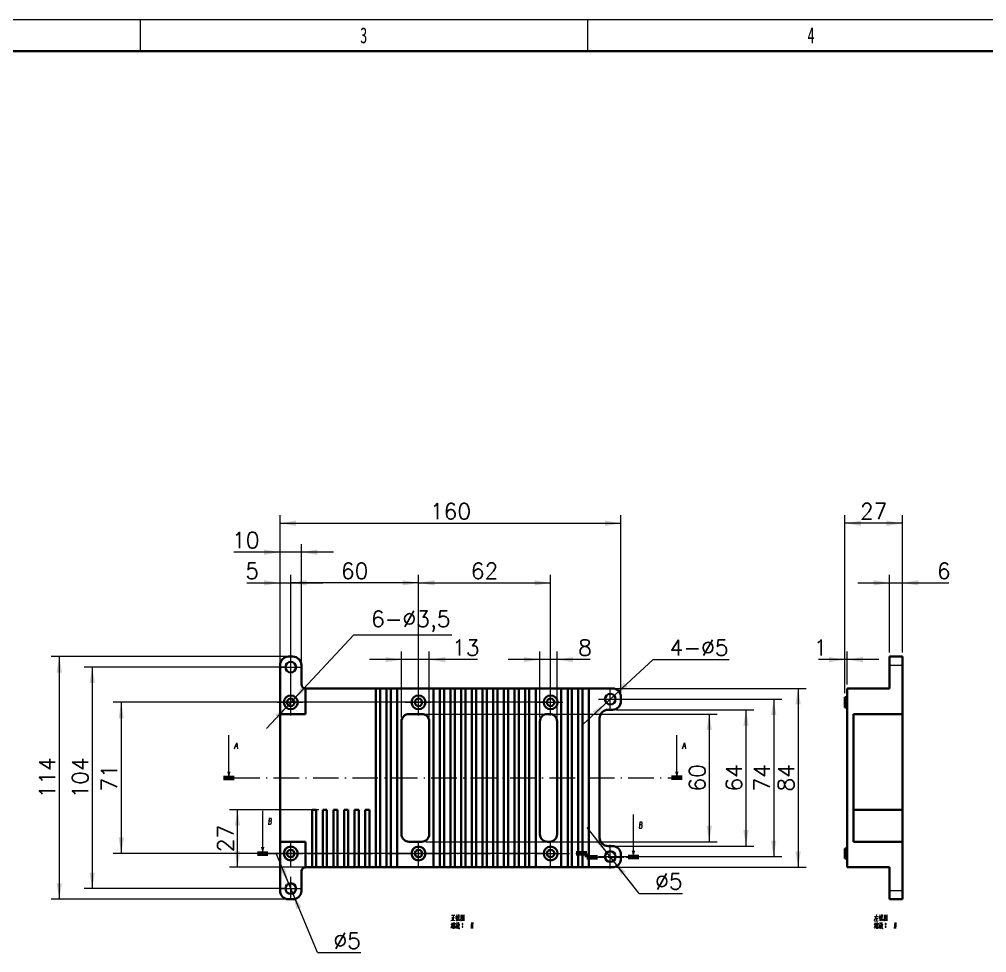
# Model space of a CAD drawing. Header units: millimetres. Extents: x -631 to 3210, y -446 to 2288.
# Drawn here: x -266.7 to 187.4, y 1849.1 to 2287.5 of the extents above; entities that cross this region are included whole.
import ezdxf
from ezdxf.enums import TextEntityAlignment as Align

# ---------------------------------------------------------------- set-up
doc = ezdxf.new("R2010")
doc.units = ezdxf.units.MM
doc.linetypes.add('DASHDOT', pattern=[18.5, 12, -3, 0.5, -3])
doc.linetypes.add('点画线', pattern=[18, 12, -2, 2, -2])
doc.layers.get('0').update_dxf_attribs({"lineweight": 18})
for name, color, linetype, lineweight in [('中心线层', 1, '点画线', 18), ('尺寸线层', 3, 'Continuous', 18), ('粗实线层', 7, 'Continuous', 35), ('细实线层', 7, 'Continuous', 18)]:
    doc.layers.add(name, color=color, linetype=linetype, lineweight=lineweight)
doc.styles.get("Standard").update_dxf_attribs({"font": 'txt.shx', "bigfont": 'gbcbig.shx'})
doc.styles.add('标准', font='', dxfattribs={"width": 0.667})
doc.styles.get('标准').set_extended_font_data('宋体')
doc.dimstyles.get("Standard").update_dxf_attribs({"dimscale": 3, "dimtxt": 0.18, "dimasz": 0.18, "dimexe": 0.18, "dimexo": 0.0625, "dimgap": 0.09, "dimtad": 0, "dimtih": 1, "dimtoh": 1, "dimdec": 4, "dimzin": 0, "dimdsep": 46, "dimtxsty": 'Standard', "dimcen": 0.09, "dimdle": 0.36, "dimadec": 0, "dimazin": 0, "dimtfac": 1, "dimtdec": 4, "dimtofl": 0, "dimtmove": 0, "dimatfit": 3, "dimfxl": 0, "dimtolj": 1, "dimtzin": 0, "dimarcsym": 0})

# ---------------------------------------------------------------- blocks, each defined once
blk = doc.blocks.new('*X2')
at = {"layer": '粗实线层'}
blk.add_line((-185, 143.5), (205, 143.5), dxfattribs=at)
at = {"layer": '细实线层'}
for p, q in [((-210, 148.5), (210, 148.5)), ((-70, 148.5), (-70, 143.5)), ((0, 148.5), (0, 143.5))]:
    blk.add_line(p, q, dxfattribs=at)
at = {"layer": '尺寸线层', "style": '标准'}
for tag, height, width, p in [('T1', 2.5, 0.667, (-175, 146)), ('T2', 2.5, 0.667, (-105, 146)), ('T3', 2.5, 0.667, (-35, 146)), ('T4', 2.5, 0.667, (35, 146)), ('T5', 2.5, 0.667, (105, 146)), ('T6', 2.5, 0.667, (175, 146)), ('R1', 2.5, 0.667, (207.5, 111.38)), ('SQE', 3.5, 0.667, (-188.18, 80.99)), ('试制车间', 3.5, 0.28375, (-188.18, 73.99)), ('涂装车间（装配）', 3.5, 0.147264, (-188.18, 66.99)), ('涂装车间（涂装）', 3.5, 0.147264, (-188.18, 59.99)), ('国际内装车间', 3.5, 0.189302, (-188.18, 52.99)), ('地铁复合车间', 3.5, 0.186278, (-188.18, 46.02)), ('屏蔽门车间', 3.5, 0.225254, (-188.18, 39.14)), ('R2', 2.5, 0.667, (207.5, 37.12)), ('电器车间', 3.5, 0.292284, (-188.18, 32.21)), ('玻璃钢车间', 3.5, 0.225603, (-188.18, 25.29)), ('城轨内装车间', 3.5, 0.186278, (-188.18, 18.29)), ('不锈钢箱体车间', 3.5, 0.15932, (-188.18, 11.29)), ('门系统总装车间', 3.5, 0.161527, (-188.18, 4.29)), ('座椅厨房车间', 3.5, 0.186516, (-188.18, -2.71)), ('碳钢车间', 3.5, 0.28375, (-188.18, -9.71)), ('铝不锈钢车间', 3.5, 0.186397, (-188.18, -16.71)), ('风挡车间', 3.5, 0.284026, (-188.18, -23.71)), ('风道车间', 3.5, 0.284026, (-188.18, -30.71)), ('动车内装车间', 3.5, 0.186397, (-188.18, -37.71)), ('R3', 2.5, 0.667, (207.5, -37.12)), ('采购部', 3.5, 0.378308, (-188.18, -44.71)), ('检修服务部', 3.5, 0.223014, (-188.18, -51.71)), ('品管部', 3.5, 0.389426, (-188.18, -58.71)), ('生产保障部', 3.5, 0.223356, (-188.18, -65.71)), ('工业化部', 3.5, 0.281557, (-188.18, -72.71)), ('研发部', 3.5, 0.3788, (-188.18, -79.71)), ('旧底图总号', 3, 0.667, (-197.5, -100.5)), ('R4', 2.5, 0.667, (207.5, -111.38)), ('底图总号', 3, 0.667, (-197.5, -113.5)), ('签字', 3, 0.667, (-197.5, -126.5)), ('日期', 3, 0.667, (-197.5, -139.5)), ('B1', 2.5, 0.667, (-175, -146)), ('B2', 2.5, 0.667, (-105, -146)), ('B3', 2.5, 0.667, (-35, -146)), ('B4', 2.5, 0.667, (35, -146)), ('B5', 2.5, 0.667, (105, -146)), ('B6', 2.5, 0.667, (175, -146))]:
    blk.add_attdef(tag, text='', height=height, dxfattribs=dict(at, width=width)).set_placement(p, align=Align.MIDDLE_CENTER)
at = {"layer": '尺寸线层', "style": '标准', "width": 0.667}
blk.add_attdef('图号', text='', height=5.33, rotation=180, dxfattribs=at).set_placement((-160, 138.5), align=Align.MIDDLE_CENTER)
blk = doc.blocks.new('*X4')
at = {"layer": '尺寸线层', "linetype": 'Continuous'}
for points in [[(-144.26, 2050.77), (-136.76, 2052.02), (-136.76, 2049.52)], [(15.74, 2050.77), (8.24, 2052.02), (8.24, 2049.52)]]:
    blk.add_hatch(color=0, dxfattribs=at).paths.add_polyline_path(points, flags=0)
at = {"layer": '尺寸线层', "color": 0, "linetype": 'Continuous'}
for p, q in [((-144.26, 1963.04), (-144.26, 2054.52)), ((15.74, 1969.04), (15.74, 2054.52)), ((-144.26, 2050.77), (15.74, 2050.77))]:
    blk.add_line(p, q, dxfattribs=at)
at = {"layer": '尺寸线层', "color": 0, "insert": (-64.26, 2056.39), "char_height": 7.5, "width": 36.4286, "attachment_point": 5}
blk.add_mtext('160', dxfattribs=at)
blk = doc.blocks.new('*X5')
at = {"layer": '尺寸线层', "linetype": 'Continuous'}
for points in [[(120.89, 2050.77), (128.39, 2049.52), (128.39, 2052.02)], [(147.89, 2050.77), (140.39, 2049.52), (140.39, 2052.02)]]:
    blk.add_hatch(color=0, dxfattribs=at).paths.add_polyline_path(points, flags=0)
at = {"layer": '尺寸线层', "color": 0, "linetype": 'Continuous'}
for p, q in [((120.89, 1970.94), (120.89, 2054.52)), ((147.89, 1990.04), (147.89, 2054.52)), ((147.89, 2050.77), (120.89, 2050.77))]:
    blk.add_line(p, q, dxfattribs=at)
at = {"layer": '尺寸线层', "color": 0, "insert": (134.39, 2056.39), "char_height": 7.5, "width": 24.2857, "attachment_point": 5}
blk.add_mtext('27', dxfattribs=at)
blk = doc.blocks.new('*X28')
at = {"layer": '尺寸线层', "linetype": 'Continuous'}
for points in [[(9.19, 1896.13), (3.57, 1901.25), (5.53, 1902.79)], [(12.28, 1892.2), (15.94, 1885.53), (17.9, 1887.08)]]:
    blk.add_hatch(color=0, dxfattribs=at).paths.add_polyline_path(points, flags=0)
at = {"layer": '尺寸线层', "color": 0, "linetype": 'Continuous'}
for q in [(-0.09, 1907.91), (44.68, 1876.91)]:
    blk.add_line((24.32, 1876.91), q, dxfattribs=at)
at = {"layer": '尺寸线层', "color": 0, "insert": (38.25, 1882.53), "char_height": 7.5, "width": 25.7143, "attachment_point": 5}
blk.add_mtext('%%C5', dxfattribs=at)
blk = doc.blocks.new('*X29')
at = {"layer": '尺寸线层', "linetype": 'Continuous'}
for points in [[(-140.23, 1881.47), (-144.26, 1887.91), (-141.96, 1888.87)], [(-138.3, 1876.85), (-136.57, 1869.45), (-134.26, 1870.41)]]:
    blk.add_hatch(color=0, dxfattribs=at).paths.add_polyline_path(points, flags=0)
at = {"layer": '尺寸线层', "color": 0, "linetype": 'Continuous'}
for q in [(-145.99, 1895.32), (-106.37, 1849.06)]:
    blk.add_line((-126.72, 1849.06), q, dxfattribs=at)
at = {"layer": '尺寸线层', "color": 0, "insert": (-112.79, 1854.68), "char_height": 7.5, "width": 25.7143, "attachment_point": 5}
blk.add_mtext('%%C5', dxfattribs=at)
blk = doc.blocks.new('*X30')
at = {"layer": '尺寸线层', "linetype": 'Continuous'}
for points in [[(-138.07, 1967.94), (-132.04, 1972.57), (-133.87, 1974.28)], [(-140.46, 1965.38), (-144.66, 1959.05), (-146.49, 1960.75)]]:
    blk.add_hatch(color=0, dxfattribs=at).paths.add_polyline_path(points, flags=0)
at = {"layer": '尺寸线层', "color": 0, "linetype": 'Continuous'}
for q in [(-150.69, 1954.42), (-63.63, 1998.35)]:
    blk.add_line((-109.7, 1998.35), q, dxfattribs=at)
at = {"layer": '尺寸线层', "color": 0, "insert": (-82.92, 2004.69), "char_height": 7.5, "width": 77.1429, "attachment_point": 5}
blk.add_mtext('6-%%C3,5', dxfattribs=at)
blk = doc.blocks.new('*X79')
at = {"layer": '尺寸线层', "linetype": 'Continuous'}
for points in [[(120.89, 1986.71), (113.39, 1985.46), (113.39, 1987.96)], [(121.89, 1986.71), (129.39, 1985.46), (129.39, 1987.96)]]:
    blk.add_hatch(color=0, dxfattribs=at).paths.add_polyline_path(points, flags=0)
at = {"layer": '尺寸线层', "color": 0, "linetype": 'Continuous'}
for p, q in [((120.89, 1970.94), (120.89, 1990.46)), ((121.89, 1975.04), (121.89, 1990.46)), ((136.89, 1986.71), (108.5, 1986.71))]:
    blk.add_line(p, q, dxfattribs=at)
at = {"layer": '尺寸线层', "color": 0, "insert": (109.39, 1992.34), "char_height": 7.5, "width": 15, "attachment_point": 5}
blk.add_mtext('1', dxfattribs=at)
blk = doc.blocks.new('*X81')
at = {"layer": '尺寸线层', "linetype": 'Continuous'}
for points in [[(87.45, 1968.16), (88.7, 1960.66), (86.2, 1960.66)], [(87.45, 1894.16), (88.7, 1901.66), (86.2, 1901.66)]]:
    blk.add_hatch(color=0, dxfattribs=at).paths.add_polyline_path(points, flags=0)
at = {"layer": '尺寸线层', "color": 0, "linetype": 'Continuous'}
for p, q in [((12.61, 1968.16), (91.2, 1968.16)), ((87.45, 1968.16), (87.45, 1894.16)), ((12.61, 1894.16), (91.2, 1894.16))]:
    blk.add_line(p, q, dxfattribs=at)
at = {"layer": '尺寸线层', "color": 0, "insert": (81.82, 1931.16), "char_height": 7.5, "width": 25, "attachment_point": 5, "rotation": 90}
blk.add_mtext('74', dxfattribs=at)
blk = doc.blocks.new('*X82')
at = {"layer": '尺寸线层', "linetype": 'Continuous'}
for points in [[(74.45, 1963.16), (75.7, 1955.66), (73.2, 1955.66)], [(74.45, 1899.16), (75.7, 1906.66), (73.2, 1906.66)]]:
    blk.add_hatch(color=0, dxfattribs=at).paths.add_polyline_path(points, flags=0)
at = {"layer": '尺寸线层', "color": 0, "linetype": 'Continuous'}
for p, q in [((13.61, 1963.16), (78.2, 1963.16)), ((74.45, 1963.16), (74.45, 1899.16)), ((13.61, 1899.16), (78.2, 1899.16))]:
    blk.add_line(p, q, dxfattribs=at)
at = {"layer": '尺寸线层', "color": 0, "insert": (68.82, 1931.16), "char_height": 7.5, "width": 24.2857, "attachment_point": 5, "rotation": 90}
blk.add_mtext('64', dxfattribs=at)
blk = doc.blocks.new('*X83')
at = {"layer": '尺寸线层', "linetype": 'Continuous'}
for points in [[(12.57, 1969.86), (18.93, 1974.03), (17.24, 1975.86)], [(8.9, 1966.47), (4.24, 1960.46), (2.54, 1962.3)]]:
    blk.add_hatch(color=0, dxfattribs=at).paths.add_polyline_path(points, flags=0)
at = {"layer": '尺寸线层', "color": 0, "linetype": 'Continuous'}
for q in [(-2.12, 1956.29), (66.54, 1986.71)]:
    blk.add_line((30.83, 1986.71), q, dxfattribs=at)
at = {"layer": '尺寸线层', "color": 0, "insert": (52.43, 1992.34), "char_height": 7.5, "width": 56.4286, "attachment_point": 5}
blk.add_mtext('4-%%C5', dxfattribs=at)
blk = doc.blocks.new('*X84')
at = {"layer": '尺寸线层', "linetype": 'Continuous'}
for points in [[(-232.45, 1983.16), (-231.2, 1975.66), (-233.7, 1975.66)], [(-232.45, 1879.16), (-231.2, 1886.66), (-233.7, 1886.66)]]:
    blk.add_hatch(color=0, dxfattribs=at).paths.add_polyline_path(points, flags=0)
at = {"layer": '尺寸线层', "color": 0, "linetype": 'Continuous'}
for p, q in [((-141.14, 1983.16), (-236.2, 1983.16)), ((-232.45, 1983.16), (-232.45, 1879.16)), ((-141.14, 1879.16), (-236.2, 1879.16))]:
    blk.add_line(p, q, dxfattribs=at)
at = {"layer": '尺寸线层', "color": 0, "insert": (-238.07, 1931.16), "char_height": 7.5, "width": 37.1429, "attachment_point": 5, "rotation": 90}
blk.add_mtext('104', dxfattribs=at)
blk = doc.blocks.new('*X85')
at = {"layer": '尺寸线层', "linetype": 'Continuous'}
for points in [[(-247.94, 1988.16), (-246.69, 1980.66), (-249.19, 1980.66)], [(-247.94, 1874.16), (-246.69, 1881.66), (-249.19, 1881.66)]]:
    blk.add_hatch(color=0, dxfattribs=at).paths.add_polyline_path(points, flags=0)
at = {"layer": '尺寸线层', "color": 0, "linetype": 'Continuous'}
for p, q in [((-140.14, 1988.16), (-251.69, 1988.16)), ((-247.94, 1988.16), (-247.94, 1874.16)), ((-142.14, 1874.16), (-251.69, 1874.16))]:
    blk.add_line(p, q, dxfattribs=at)
at = {"layer": '尺寸线层', "color": 0, "insert": (-253.57, 1931.16), "char_height": 7.5, "width": 37.1429, "attachment_point": 5, "rotation": 90}
blk.add_mtext('114', dxfattribs=at)
blk = doc.blocks.new('*X86')
at = {"layer": '尺寸线层', "linetype": 'Continuous'}
for points in [[(-144.26, 2037.18), (-151.76, 2035.93), (-151.76, 2038.43)], [(-134.26, 2037.18), (-126.76, 2035.93), (-126.76, 2038.43)]]:
    blk.add_hatch(color=0, dxfattribs=at).paths.add_polyline_path(points, flags=0)
at = {"layer": '尺寸线层', "color": 0, "linetype": 'Continuous'}
for p, q in [((-144.26, 1986.04), (-144.26, 2040.93)), ((-134.26, 1986.04), (-134.26, 2040.93)), ((-119.26, 2037.18), (-165.94, 2037.18))]:
    blk.add_line(p, q, dxfattribs=at)
at = {"layer": '尺寸线层', "color": 0, "insert": (-160.4, 2042.81), "char_height": 7.5, "width": 22.1429, "attachment_point": 5}
blk.add_mtext('10', dxfattribs=at)
blk = doc.blocks.new('*X87')
at = {"layer": '尺寸线层', "linetype": 'Continuous'}
for points in [[(-144.26, 2022.77), (-151.76, 2024.02), (-151.76, 2021.52)], [(-139.26, 2022.77), (-131.76, 2024.02), (-131.76, 2021.52)]]:
    blk.add_hatch(color=0, dxfattribs=at).paths.add_polyline_path(points, flags=0)
at = {"layer": '尺寸线层', "color": 0, "linetype": 'Continuous'}
for p, q in [((-144.26, 1964.91), (-144.26, 2026.52)), ((-139.26, 1968.54), (-139.26, 2026.52)), ((-159.86, 2022.77), (-124.26, 2022.77))]:
    blk.add_line(p, q, dxfattribs=at)
at = {"layer": '尺寸线层', "color": 0, "insert": (-157.36, 2028.4), "char_height": 7.5, "width": 15, "attachment_point": 5}
blk.add_mtext('5', dxfattribs=at)
blk = doc.blocks.new('*X88')
at = {"layer": '尺寸线层', "linetype": 'Continuous'}
for points in [[(-139.26, 2022.77), (-131.76, 2021.52), (-131.76, 2024.02)], [(-79.26, 2022.77), (-86.76, 2021.52), (-86.76, 2024.02)]]:
    blk.add_hatch(color=0, dxfattribs=at).paths.add_polyline_path(points, flags=0)
at = {"layer": '尺寸线层', "color": 0, "linetype": 'Continuous'}
for p, q in [((-139.26, 1968.54), (-139.26, 2026.52)), ((-79.26, 1968.54), (-79.26, 2026.52)), ((-79.26, 2022.77), (-139.26, 2022.77))]:
    blk.add_line(p, q, dxfattribs=at)
at = {"layer": '尺寸线层', "color": 0, "insert": (-109.26, 2028.4), "char_height": 7.5, "width": 23.5714, "attachment_point": 5}
blk.add_mtext('60', dxfattribs=at)
blk = doc.blocks.new('*X89')
at = {"layer": '尺寸线层', "linetype": 'Continuous'}
for points in [[(-79.26, 2022.77), (-71.76, 2024.02), (-71.76, 2021.52)], [(-17.26, 2022.77), (-24.76, 2024.02), (-24.76, 2021.52)]]:
    blk.add_hatch(color=0, dxfattribs=at).paths.add_polyline_path(points, flags=0)
at = {"layer": '尺寸线层', "color": 0, "linetype": 'Continuous'}
for p, q in [((-79.26, 1968.54), (-79.26, 2026.52)), ((-17.26, 1968.54), (-17.26, 2026.52)), ((-79.26, 2022.77), (-17.26, 2022.77))]:
    blk.add_line(p, q, dxfattribs=at)
at = {"layer": '尺寸线层', "color": 0, "insert": (-48.26, 2028.4), "char_height": 7.5, "width": 23.5714, "attachment_point": 5}
blk.add_mtext('62', dxfattribs=at)
blk = doc.blocks.new('*X90')
at = {"layer": '尺寸线层', "linetype": 'Continuous'}
for points in [[(-218.84, 1966.66), (-217.59, 1959.16), (-220.09, 1959.16)], [(-218.84, 1895.66), (-217.59, 1903.16), (-220.09, 1903.16)]]:
    blk.add_hatch(color=0, dxfattribs=at).paths.add_polyline_path(points, flags=0)
at = {"layer": '尺寸线层', "color": 0, "linetype": 'Continuous'}
for p, q in [((-19.14, 1966.66), (-222.59, 1966.66)), ((-218.84, 1966.66), (-218.84, 1895.66)), ((-19.14, 1895.66), (-222.59, 1895.66))]:
    blk.add_line(p, q, dxfattribs=at)
at = {"layer": '尺寸线层', "color": 0, "insert": (-224.47, 1931.16), "char_height": 7.5, "width": 20, "attachment_point": 5, "rotation": 90}
blk.add_mtext('71', dxfattribs=at)
blk = doc.blocks.new('*X91')
at = {"layer": '尺寸线层', "linetype": 'Continuous'}
for points in [[(98.91, 1973.16), (100.16, 1965.66), (97.66, 1965.66)], [(98.91, 1889.16), (100.16, 1896.66), (97.66, 1896.66)]]:
    blk.add_hatch(color=0, dxfattribs=at).paths.add_polyline_path(points, flags=0)
at = {"layer": '尺寸线层', "color": 0, "linetype": 'Continuous'}
for p, q in [((13.61, 1973.16), (102.66, 1973.16)), ((98.91, 1973.16), (98.91, 1889.16)), ((13.61, 1889.16), (102.66, 1889.16))]:
    blk.add_line(p, q, dxfattribs=at)
at = {"layer": '尺寸线层', "color": 0, "insert": (93.28, 1931.16), "char_height": 7.5, "width": 25, "attachment_point": 5, "rotation": 90}
blk.add_mtext('84', dxfattribs=at)
blk = doc.blocks.new('*X92')
at = {"layer": '尺寸线层', "linetype": 'Continuous'}
for points in [[(141.89, 2022.77), (134.39, 2024.02), (134.39, 2021.52)], [(147.89, 2022.77), (155.39, 2024.02), (155.39, 2021.52)]]:
    blk.add_hatch(color=0, dxfattribs=at).paths.add_polyline_path(points, flags=0)
at = {"layer": '尺寸线层', "color": 0, "linetype": 'Continuous'}
for p, q in [((141.89, 1990.04), (141.89, 2026.52)), ((147.89, 1990.04), (147.89, 2026.52)), ((126.89, 2022.77), (169.64, 2022.77))]:
    blk.add_line(p, q, dxfattribs=at)
at = {"layer": '尺寸线层', "color": 0, "insert": (167.32, 2028.4), "char_height": 7.5, "width": 15, "attachment_point": 5}
blk.add_mtext('6', dxfattribs=at)
blk = doc.blocks.new('*X104')
at = {"layer": '尺寸线层', "linetype": 'Continuous'}
for points in [[(-164.27, 1916.16), (-165.52, 1908.66), (-163.02, 1908.66)], [(-164.27, 1889.16), (-165.52, 1896.66), (-163.02, 1896.66)]]:
    blk.add_hatch(color=0, dxfattribs=at).paths.add_polyline_path(points, flags=0)
at = {"layer": '尺寸线层', "color": 0, "linetype": 'Continuous'}
for p, q in [((-126.14, 1916.16), (-168.02, 1916.16)), ((-164.27, 1889.16), (-164.27, 1916.16)), ((-126.14, 1889.16), (-168.02, 1889.16))]:
    blk.add_line(p, q, dxfattribs=at)
at = {"layer": '尺寸线层', "color": 0, "insert": (-169.89, 1902.66), "char_height": 7.5, "width": 24.2857, "attachment_point": 5, "rotation": 90}
blk.add_mtext('27', dxfattribs=at)
blk = doc.blocks.new('*X106')
at = {"layer": '尺寸线层', "linetype": 'Continuous'}
for points in [[(57.18, 1961.16), (58.43, 1953.66), (55.93, 1953.66)], [(57.18, 1901.16), (58.43, 1908.66), (55.93, 1908.66)]]:
    blk.add_hatch(color=0, dxfattribs=at).paths.add_polyline_path(points, flags=0)
at = {"layer": '尺寸线层', "color": 0, "linetype": 'Continuous'}
for p, q in [((-75.89, 1961.16), (60.93, 1961.16)), ((57.18, 1961.16), (57.18, 1901.16)), ((-75.89, 1901.16), (60.93, 1901.16))]:
    blk.add_line(p, q, dxfattribs=at)
at = {"layer": '尺寸线层', "color": 0, "insert": (51.56, 1931.16), "char_height": 7.5, "width": 23.5714, "attachment_point": 5, "rotation": 90}
blk.add_mtext('60', dxfattribs=at)
blk = doc.blocks.new('*X107')
at = {"layer": '尺寸线层', "linetype": 'Continuous'}
for points in [[(-22.26, 1986.71), (-29.76, 1985.46), (-29.76, 1987.96)], [(-14.26, 1986.71), (-6.76, 1985.46), (-6.76, 1987.96)]]:
    blk.add_hatch(color=0, dxfattribs=at).paths.add_polyline_path(points, flags=0)
at = {"layer": '尺寸线层', "color": 0, "linetype": 'Continuous'}
for p, q in [((-22.26, 1959.54), (-22.26, 1990.46)), ((-14.26, 1959.54), (-14.26, 1990.46)), ((1.34, 1986.71), (-37.26, 1986.71))]:
    blk.add_line(p, q, dxfattribs=at)
at = {"layer": '尺寸线层', "color": 0, "insert": (-1.16, 1992.34), "char_height": 7.5, "width": 15, "attachment_point": 5}
blk.add_mtext('8', dxfattribs=at)
blk = doc.blocks.new('*X108')
at = {"layer": '尺寸线层', "linetype": 'Continuous'}
for points in [[(-87.26, 1986.71), (-94.76, 1985.46), (-94.76, 1987.96)], [(-74.26, 1986.71), (-66.76, 1985.46), (-66.76, 1987.96)]]:
    blk.add_hatch(color=0, dxfattribs=at).paths.add_polyline_path(points, flags=0)
at = {"layer": '尺寸线层', "color": 0, "linetype": 'Continuous'}
for p, q in [((-87.26, 1959.54), (-87.26, 1990.46)), ((-74.26, 1959.54), (-74.26, 1990.46)), ((-51.57, 1986.71), (-102.26, 1986.71))]:
    blk.add_line(p, q, dxfattribs=at)
at = {"layer": '尺寸线层', "color": 0, "insert": (-57.11, 1992.34), "char_height": 7.5, "width": 22.1429, "attachment_point": 5}
blk.add_mtext('13', dxfattribs=at)

msp = doc.modelspace()

# ---------------------------------------------------------------- hatches: boundary and pattern name
at = {"lineweight": 13}
for points in [[(-169.12, 1934.162), (-168.316, 1931.162), (-167.512, 1934.162)], [(41.182, 1934.162), (41.986, 1931.162), (42.79, 1934.162)], [(-153.25, 1898.662), (-152.446, 1895.662), (-151.643, 1898.662)], [(20.805, 1896.931), (21.609, 1893.931), (22.413, 1896.931)]]:
    msp.add_hatch(color=7, dxfattribs=at).paths.add_polyline_path(points, flags=0)

# ---------------------------------------------------------------- linework, layer by layer
at = {"color": 7, "lineweight": 35, "ltscale": 0.05}
for p, q in [((-138.264, 1988.162), (-140.264, 1988.162)), ((-99.264, 1973.162), (-97.264, 1973.162)), ((-94.264, 1973.162), (-92.264, 1973.162)), ((-69.264, 1973.162), (-67.264, 1973.162)), ((-64.264, 1973.162), (-62.264, 1973.162)), ((-59.264, 1973.162), (-57.264, 1973.162)), ((-54.264, 1973.162), (-52.264, 1973.162)), ((-49.264, 1973.162), (-47.264, 1973.162)), ((-44.264, 1973.162), (-42.264, 1973.162)), ((-39.264, 1973.162), (-37.264, 1973.162)), ((-34.264, 1973.162), (-32.264, 1973.162)), ((-29.264, 1973.162), (-27.264, 1973.162)), ((-9.264, 1973.162), (-7.264, 1973.162)), ((-4.264, 1973.162), (-2.264, 1973.162)), ((15.736, 1967.162), (15.736, 1969.162)), ((9.736, 1963.162), (11.736, 1963.162)), ((-127.264, 1916.162), (-129.264, 1916.162)), ((-122.264, 1916.162), (-124.264, 1916.162)), ((-117.264, 1916.162), (-119.264, 1916.162)), ((-112.264, 1916.162), (-114.264, 1916.162)), ((-107.264, 1916.162), (-109.264, 1916.162)), ((-102.264, 1916.162), (-104.264, 1916.162)), ((11.736, 1899.162), (9.736, 1899.162)), ((15.736, 1893.162), (15.736, 1895.162)), ((-127.264, 1889.162), (-129.264, 1889.162)), ((-122.264, 1889.162), (-124.264, 1889.162)), ((-117.264, 1889.162), (-119.264, 1889.162)), ((-112.264, 1889.162), (-114.264, 1889.162)), ((-107.264, 1889.162), (-109.264, 1889.162)), ((-102.264, 1889.162), (-104.264, 1889.162)), ((-97.264, 1889.162), (-99.264, 1889.162)), ((-92.264, 1889.162), (-94.264, 1889.162)), ((-67.264, 1889.162), (-69.264, 1889.162)), ((-62.264, 1889.162), (-64.264, 1889.162)), ((-57.264, 1889.162), (-59.264, 1889.162)), ((-52.264, 1889.162), (-54.264, 1889.162)), ((-47.264, 1889.162), (-49.264, 1889.162)), ((-42.264, 1889.162), (-44.264, 1889.162)), ((-37.264, 1889.162), (-39.264, 1889.162)), ((-32.264, 1889.162), (-34.264, 1889.162)), ((-27.264, 1889.162), (-29.264, 1889.162)), ((-7.264, 1889.162), (-9.264, 1889.162)), ((-2.264, 1889.162), (-4.264, 1889.162)), ((-140.264, 1874.162), (-138.264, 1874.162))]:
    msp.add_line(p, q, dxfattribs=at)
at = {"color": 7, "lineweight": 35, "ltscale": 0.15}
for p, q in [((147.886, 1988.162), (141.886, 1988.162)), ((-83.764, 1961.162), (-77.764, 1961.162)), ((-77.764, 1901.162), (-83.764, 1901.162)), ((141.886, 1874.162), (147.886, 1874.162))]:
    msp.add_line(p, q, dxfattribs=at)
at = {"color": 7, "lineweight": 35, "ltscale": 0.1}
for p, q in [((141.886, 1988.162), (141.886, 1984.162)), ((147.886, 1984.162), (147.886, 1988.162)), ((141.886, 1878.162), (141.886, 1874.162)), ((147.886, 1878.162), (147.886, 1874.162))]:
    msp.add_line(p, q, dxfattribs=at)
at = {"color": 7, "lineweight": 35}
for p, q in [((-144.264, 1984.162), (-144.264, 1961.162)), ((147.886, 1984.162), (147.886, 1961.162)), ((-132.264, 1973.162), (-99.264, 1973.162)), ((-99.264, 1973.162), (-99.264, 1889.162)), ((-97.264, 1889.162), (-97.264, 1973.162)), ((-94.264, 1973.162), (-94.264, 1889.162)), ((-92.264, 1889.162), (-92.264, 1973.162)), ((-89.264, 1973.162), (-89.264, 1889.162)), ((-72.264, 1889.162), (-72.264, 1973.162)), ((-69.264, 1973.162), (-69.264, 1889.162)), ((-67.264, 1889.162), (-67.264, 1973.162)), ((-64.264, 1973.162), (-64.264, 1889.162)), ((-62.264, 1889.162), (-62.264, 1973.162)), ((-59.264, 1973.162), (-59.264, 1889.162)), ((-57.264, 1889.162), (-57.264, 1973.162)), ((-54.264, 1973.162), (-54.264, 1889.162)), ((-52.264, 1889.162), (-52.264, 1973.162)), ((-49.264, 1973.162), (-49.264, 1889.162)), ((-47.264, 1889.162), (-47.264, 1973.162)), ((-44.264, 1973.162), (-44.264, 1889.162)), ((-42.264, 1889.162), (-42.264, 1973.162)), ((-39.264, 1973.162), (-39.264, 1889.162)), ((-37.264, 1889.162), (-37.264, 1973.162)), ((-34.264, 1973.162), (-34.264, 1889.162)), ((-32.264, 1889.162), (-32.264, 1973.162)), ((-29.264, 1973.162), (-29.264, 1889.162)), ((-27.264, 1889.162), (-27.264, 1973.162)), ((-24.264, 1973.162), (-24.264, 1889.162)), ((-12.264, 1889.162), (-12.264, 1973.162)), ((-9.264, 1973.162), (-9.264, 1889.162)), ((-7.264, 1889.162), (-7.264, 1973.162)), ((-4.264, 1973.162), (-4.264, 1889.162)), ((-2.264, 1889.162), (-2.264, 1973.162)), ((0.736, 1973.162), (0.736, 1889.162)), ((121.886, 1973.162), (121.886, 1889.162)), ((121.886, 1973.162), (141.886, 1973.162)), ((-144.264, 1961.162), (-144.264, 1901.162)), ((-87.264, 1904.662), (-87.264, 1957.662)), ((-74.264, 1957.662), (-74.264, 1904.662)), ((-22.264, 1904.662), (-22.264, 1957.662)), ((-14.264, 1957.662), (-14.264, 1904.662)), ((5.736, 1959.162), (5.736, 1903.162)), ((124.886, 1961.162), (124.886, 1901.162)), ((147.886, 1961.162), (124.886, 1961.162)), ((147.886, 1961.162), (147.886, 1916.162)), ((-129.264, 1916.162), (-129.264, 1889.162)), ((-127.264, 1889.162), (-127.264, 1916.162)), ((-124.264, 1916.162), (-124.264, 1889.162)), ((-122.264, 1889.162), (-122.264, 1916.162)), ((-119.264, 1916.162), (-119.264, 1889.162)), ((-117.264, 1889.162), (-117.264, 1916.162)), ((-114.264, 1916.162), (-114.264, 1889.162)), ((-112.264, 1889.162), (-112.264, 1916.162)), ((-109.264, 1916.162), (-109.264, 1889.162)), ((-107.264, 1889.162), (-107.264, 1916.162)), ((-104.264, 1916.162), (-104.264, 1889.162)), ((-102.264, 1889.162), (-102.264, 1916.162)), ((124.886, 1916.162), (147.886, 1916.162)), ((-144.264, 1901.162), (-144.264, 1878.162)), ((124.886, 1901.162), (147.886, 1901.162)), ((147.886, 1901.162), (147.886, 1878.162)), ((141.886, 1889.162), (121.886, 1889.162))]:
    msp.add_line(p, q, dxfattribs=at)
at = {"color": 7, "lineweight": 35, "ltscale": 0.225}
for p, q in [((-134.264, 1975.162), (-134.264, 1984.162)), ((-134.264, 1878.162), (-134.264, 1887.162))]:
    msp.add_line(p, q, dxfattribs=at)
at = {"color": 7, "lineweight": 13, "ltscale": 0.15}
for p, q in [((141.886, 1984.162), (147.886, 1984.162)), ((147.886, 1878.162), (141.886, 1878.162))]:
    msp.add_line(p, q, dxfattribs=at)
at = {"color": 7, "lineweight": 35, "ltscale": 0.275}
for p, q in [((141.886, 1973.162), (141.886, 1984.162)), ((0.736, 1973.162), (11.736, 1973.162)), ((11.736, 1889.162), (0.736, 1889.162)), ((141.886, 1878.162), (141.886, 1889.162))]:
    msp.add_line(p, q, dxfattribs=at)
at = {"color": 7, "lineweight": 35, "ltscale": 0.3}
for p, q in [((-132.264, 1961.162), (-132.264, 1973.162)), ((-24.264, 1973.162), (-12.264, 1973.162)), ((-144.264, 1961.162), (-132.264, 1961.162)), ((-132.264, 1901.162), (-144.264, 1901.162)), ((-132.264, 1889.162), (-132.264, 1901.162)), ((-12.264, 1889.162), (-24.264, 1889.162))]:
    msp.add_line(p, q, dxfattribs=at)
at = {"color": 7, "lineweight": 35, "ltscale": 0.075}
for p, q in [((-97.264, 1973.162), (-94.264, 1973.162)), ((-92.264, 1973.162), (-89.264, 1973.162)), ((-72.264, 1973.162), (-69.264, 1973.162)), ((-67.264, 1973.162), (-64.264, 1973.162)), ((-62.264, 1973.162), (-59.264, 1973.162)), ((-57.264, 1973.162), (-54.264, 1973.162)), ((-52.264, 1973.162), (-49.264, 1973.162)), ((-47.264, 1973.162), (-44.264, 1973.162)), ((-42.264, 1973.162), (-39.264, 1973.162)), ((-37.264, 1973.162), (-34.264, 1973.162)), ((-32.264, 1973.162), (-29.264, 1973.162)), ((-27.264, 1973.162), (-24.264, 1973.162)), ((-12.264, 1973.162), (-9.264, 1973.162)), ((-7.264, 1973.162), (-4.264, 1973.162)), ((-2.264, 1973.162), (0.736, 1973.162)), ((-129.264, 1889.162), (-132.264, 1889.162)), ((-124.264, 1889.162), (-127.264, 1889.162)), ((-119.264, 1889.162), (-122.264, 1889.162)), ((-114.264, 1889.162), (-117.264, 1889.162)), ((-109.264, 1889.162), (-112.264, 1889.162)), ((-104.264, 1889.162), (-107.264, 1889.162)), ((-99.264, 1889.162), (-102.264, 1889.162)), ((-94.264, 1889.162), (-97.264, 1889.162)), ((-89.264, 1889.162), (-92.264, 1889.162)), ((-69.264, 1889.162), (-72.264, 1889.162)), ((-64.264, 1889.162), (-67.264, 1889.162)), ((-59.264, 1889.162), (-62.264, 1889.162)), ((-54.264, 1889.162), (-57.264, 1889.162)), ((-49.264, 1889.162), (-52.264, 1889.162)), ((-44.264, 1889.162), (-47.264, 1889.162)), ((-39.264, 1889.162), (-42.264, 1889.162)), ((-34.264, 1889.162), (-37.264, 1889.162)), ((-29.264, 1889.162), (-32.264, 1889.162)), ((-24.264, 1889.162), (-27.264, 1889.162)), ((-9.264, 1889.162), (-12.264, 1889.162)), ((-4.264, 1889.162), (-7.264, 1889.162)), ((0.736, 1889.162), (-2.264, 1889.162))]:
    msp.add_line(p, q, dxfattribs=at)
at = {"color": 7, "lineweight": 35, "ltscale": 0.425}
for p, q in [((-89.264, 1973.162), (-72.264, 1973.162)), ((-72.264, 1889.162), (-89.264, 1889.162))]:
    msp.add_line(p, q, dxfattribs=at)
at = {"color": 7, "lineweight": 35, "ltscale": 0.06}
for p, q in [((120.886, 1966.662), (120.886, 1969.062)), ((120.886, 1964.263), (120.886, 1966.662)), ((120.886, 1895.662), (120.886, 1898.062)), ((120.886, 1893.263), (120.886, 1895.662))]:
    msp.add_line(p, q, dxfattribs=at)
at = {"color": 7, "lineweight": 35, "ltscale": 0.025}
for p, q in [((121.886, 1969.062), (120.886, 1969.062)), ((121.886, 1969.062), (120.886, 1969.062)), ((121.886, 1964.263), (120.886, 1964.263)), ((-18.764, 1961.162), (-17.764, 1961.162)), ((-17.764, 1901.162), (-18.764, 1901.162)), ((121.886, 1898.062), (120.886, 1898.062)), ((121.886, 1898.062), (120.886, 1898.062)), ((121.886, 1893.263), (120.886, 1893.263))]:
    msp.add_line(p, q, dxfattribs=at)
at = {"color": 7, "lineweight": 13}
for p, q in [((-168.316, 1931.162), (-168.316, 1951.162)), ((41.986, 1931.162), (41.986, 1951.162)), ((-152.446, 1895.662), (-152.446, 1915.662)), ((21.609, 1893.931), (21.609, 1913.931))]:
    msp.add_line(p, q, dxfattribs=at)
at = {"color": 7, "lineweight": 100, "ltscale": 0.125}
for p, q in [((-170.816, 1931.162), (-165.816, 1931.162)), ((44.486, 1931.162), (39.486, 1931.162)), ((-154.946, 1895.662), (-149.946, 1895.662)), ((-0.33, 1895.662), (-5.33, 1895.662)), ((-0.33, 1893.931), (4.67, 1893.931)), ((24.109, 1893.931), (19.109, 1893.931))]:
    msp.add_line(p, q, dxfattribs=at)
at = {"color": 7, "linetype": 'DASHDOT', "lineweight": 13}
for p, q in [((-165.816, 1931.162), (39.486, 1931.162)), ((-149.946, 1895.662), (-5.33, 1895.662))]:
    msp.add_line(p, q, dxfattribs=at)
at = {"color": 7, "lineweight": 35, "ltscale": 0.375}
msp.add_line((147.886, 1916.162), (147.886, 1901.162), dxfattribs=at)
at = {"color": 7, "lineweight": 100, "ltscale": 0.043287}
msp.add_line((-0.33, 1895.662), (-0.33, 1893.931), dxfattribs=at)
at = {"color": 7, "linetype": 'DASHDOT', "lineweight": 13, "ltscale": 0.360967}
msp.add_line((4.67, 1893.931), (19.109, 1893.931), dxfattribs=at)
at = {"color": 7, "lineweight": 13}
for points in [[(-165.691, 1944.846), (-165.166, 1946.246), (-164.641, 1947.646), (-164.431, 1946.246), (-164.221, 1944.846)], [(-165.201, 1946.141), (-164.431, 1946.141)], [(44.611, 1944.846), (45.136, 1946.246), (45.661, 1947.646), (45.871, 1946.246), (46.081, 1944.846)], [(45.101, 1946.141), (45.871, 1946.141)], [(-149.821, 1909.346), (-148.736, 1909.346), (-148.491, 1909.521), (-148.386, 1909.696), (-148.281, 1910.326), (-148.421, 1910.641), (-148.771, 1910.851), (-148.596, 1910.991), (-148.351, 1911.306), (-148.351, 1911.726), (-148.491, 1912.041), (-148.666, 1912.146), (-149.436, 1912.146), (-149.576, 1910.746), (-149.716, 1909.346)], [(-148.771, 1910.851), (-149.576, 1910.851)], [(24.234, 1907.614), (25.319, 1907.614), (25.564, 1907.789), (25.669, 1907.964), (25.774, 1908.594), (25.634, 1908.909), (25.284, 1909.119), (25.459, 1909.259), (25.704, 1909.574), (25.704, 1909.994), (25.564, 1910.309), (25.389, 1910.414), (24.619, 1910.414), (24.479, 1909.014), (24.339, 1907.614)], [(25.284, 1909.119), (24.479, 1909.119)], [(-63.809, 1866.602), (-62.304, 1866.673)], [(-63.039, 1866.602), (-63.039, 1865.447), (-63.039, 1864.257)], [(-61.569, 1866.882), (-61.289, 1866.462)], [(-60.799, 1866.847), (-60.799, 1865.167)], [(-60.134, 1866.673), (-60.799, 1866.602)], [(-60.204, 1865.097), (-60.134, 1866.777)], [(-59.364, 1866.882), (-59.364, 1865.412), (-59.364, 1863.907)], [(-59.364, 1866.847), (-59.364, 1865.447), (-59.364, 1864.048)], [(-57.894, 1866.708), (-59.364, 1866.567)], [(-58.594, 1866.428), (-59.154, 1865.622)], [(-57.929, 1864.083), (-57.929, 1865.447), (-57.894, 1866.847)], [(135.751, 1866.988), (135.541, 1866.042)], [(137.081, 1866.882), (137.361, 1866.462)], [(137.851, 1866.847), (137.851, 1865.167)], [(138.516, 1866.673), (137.851, 1866.602)], [(138.446, 1865.097), (138.516, 1866.777)], [(139.286, 1866.882), (139.286, 1865.412), (139.286, 1863.907)], [(139.286, 1866.847), (139.286, 1865.447), (139.286, 1864.048)], [(140.756, 1866.708), (139.286, 1866.567)], [(140.056, 1866.428), (139.496, 1865.622)], [(140.721, 1864.083), (140.721, 1865.447), (140.756, 1866.847)], [(-64.089, 1864.187), (-62.129, 1864.292)], [(-63.599, 1862.122), (-64.019, 1861.983)], [(-63.529, 1863.138), (-63.984, 1862.052)], [(-63.459, 1862.367), (-63.914, 1861.352)], [(-63.529, 1865.798), (-63.529, 1864.222)], [(-63.144, 1861.842), (-63.459, 1861.352)], [(-63.214, 1862.822), (-63.319, 1862.263)], [(-63.214, 1862.682), (-62.164, 1862.822)], [(-62.969, 1862.402), (-63.144, 1861.842)], [(-63.109, 1861.912), (-63.109, 1860.197)], [(-63.039, 1865.483), (-62.409, 1865.553)], [(-62.899, 1862.122), (-62.199, 1862.227)], [(-62.829, 1863.312), (-62.654, 1862.927)], [(-62.584, 1862.157), (-62.654, 1861.597)], [(-62.129, 1862.927), (-62.269, 1862.472)], [(-61.219, 1866.217), (-61.394, 1865.727), (-61.884, 1864.992)], [(-61.359, 1862.542), (-61.464, 1861.632), (-61.569, 1861.212), (-61.884, 1860.337)], [(-61.849, 1866.007), (-61.289, 1866.078)], [(-61.849, 1862.472), (-60.799, 1862.612)], [(-61.044, 1862.052), (-61.149, 1861.212), (-61.289, 1860.372), (-61.499, 1860.652)], [(-61.429, 1861.877), (-61.044, 1861.947)], [(-61.394, 1865.727), (-61.394, 1863.942)], [(-61.394, 1865.553), (-61.079, 1865.238)], [(-61.359, 1863.382), (-61.254, 1862.822)], [(-61.289, 1863.942), (-61.009, 1864.222)], [(-61.009, 1864.222), (-60.764, 1864.572)], [(-60.659, 1862.052), (-60.834, 1861.492)], [(-60.589, 1865.203), (-60.764, 1864.572)], [(-60.519, 1862.682), (-60.659, 1862.052)], [(-60.484, 1866.252), (-60.589, 1865.203)], [(-60.589, 1862.297), (-59.889, 1862.437)], [(-60.449, 1863.417), (-60.519, 1862.682)], [(-60.449, 1864.222), (-60.449, 1865.307)], [(-60.309, 1864.117), (-60.449, 1864.222)], [(-60.169, 1862.367), (-60.379, 1861.422)], [(-59.889, 1864.117), (-60.309, 1864.117)], [(-59.889, 1864.747), (-59.889, 1864.117)], [(-59.364, 1864.152), (-57.999, 1864.257)], [(-59.294, 1864.958), (-58.804, 1865.377)], [(-58.839, 1865.867), (-58.139, 1865.132)], [(-58.839, 1864.782), (-58.489, 1864.397)], [(-58.839, 1862.507), (-58.454, 1862.507)], [(-58.804, 1866.078), (-58.349, 1866.147)], [(-58.804, 1865.377), (-58.594, 1865.657)], [(-58.804, 1862.612), (-58.489, 1862.612)], [(-58.804, 1862.367), (-58.489, 1862.367)], [(-58.734, 1865.167), (-58.489, 1864.888)], [(-58.594, 1865.657), (-58.244, 1866.287)], [(-58.139, 1865.132), (-57.964, 1865.167)], [(-57.929, 1863.977), (-57.929, 1864.083), (-57.999, 1864.257)], [(-54.394, 1863.242), (-54.499, 1861.842), (-54.604, 1860.442)], [(-54.394, 1862.507), (-54.009, 1862.507)], [(-54.359, 1862.612), (-54.044, 1862.612)], [(-54.359, 1862.367), (-54.044, 1862.367)], [(-53.799, 1863.242), (-53.904, 1861.842), (-54.009, 1860.442)], [(135.086, 1864.992), (134.526, 1864.117)], [(135.051, 1862.122), (134.631, 1861.983)], [(135.121, 1863.138), (134.666, 1862.052)], [(134.736, 1865.972), (136.556, 1866.113)], [(135.191, 1862.367), (134.736, 1861.352)], [(134.841, 1863.872), (136.556, 1863.977)], [(135.541, 1866.042), (135.086, 1864.992)], [(135.506, 1861.842), (135.191, 1861.352)], [(135.226, 1865.062), (136.311, 1865.167)], [(135.436, 1862.822), (135.331, 1862.263)], [(135.436, 1862.682), (136.486, 1862.822)], [(135.681, 1862.402), (135.506, 1861.842)], [(135.541, 1861.912), (135.541, 1860.197)], [(135.751, 1865.097), (135.716, 1863.907)], [(135.751, 1862.122), (136.451, 1862.227)], [(135.821, 1863.312), (135.996, 1862.927)], [(136.066, 1862.157), (135.996, 1861.597)], [(136.521, 1862.927), (136.381, 1862.472)], [(137.431, 1866.217), (137.256, 1865.727), (136.766, 1864.992)], [(137.291, 1862.542), (137.186, 1861.632), (137.081, 1861.212), (136.766, 1860.337)], [(136.801, 1866.007), (137.361, 1866.078)], [(136.801, 1862.472), (137.851, 1862.612)], [(137.606, 1862.052), (137.501, 1861.212), (137.361, 1860.372), (137.151, 1860.652)], [(137.221, 1861.877), (137.606, 1861.947)], [(137.256, 1865.727), (137.256, 1863.942)], [(137.256, 1865.553), (137.571, 1865.238)], [(137.291, 1863.382), (137.396, 1862.822)], [(137.361, 1863.942), (137.641, 1864.222)], [(137.641, 1864.222), (137.886, 1864.572)], [(137.991, 1862.052), (137.816, 1861.492)], [(138.061, 1865.203), (137.886, 1864.572)], [(138.131, 1862.682), (137.991, 1862.052)], [(138.166, 1866.252), (138.061, 1865.203)], [(138.061, 1862.297), (138.761, 1862.437)], [(138.201, 1863.417), (138.131, 1862.682)], [(138.201, 1864.222), (138.201, 1865.307)], [(138.341, 1864.117), (138.201, 1864.222)], [(138.481, 1862.367), (138.271, 1861.422)], [(138.761, 1864.117), (138.341, 1864.117)], [(138.761, 1864.747), (138.761, 1864.117)], [(139.286, 1864.152), (140.651, 1864.257)], [(139.356, 1864.958), (139.846, 1865.377)], [(139.811, 1865.867), (140.511, 1865.132)], [(139.811, 1864.782), (140.161, 1864.397)], [(139.811, 1862.507), (140.196, 1862.507)], [(139.846, 1866.078), (140.301, 1866.147)], [(139.846, 1865.377), (140.056, 1865.657)], [(139.846, 1862.612), (140.161, 1862.612)], [(139.846, 1862.367), (140.161, 1862.367)], [(139.916, 1865.167), (140.161, 1864.888)], [(140.056, 1865.657), (140.406, 1866.287)], [(140.511, 1865.132), (140.686, 1865.167)], [(140.721, 1863.977), (140.721, 1864.083), (140.651, 1864.257)], [(144.256, 1863.242), (144.151, 1861.842), (144.046, 1860.442)], [(144.256, 1862.507), (144.641, 1862.507)], [(144.291, 1862.612), (144.606, 1862.612)], [(144.291, 1862.367), (144.606, 1862.367)], [(144.851, 1863.242), (144.746, 1861.842), (144.641, 1860.442)], [(-64.054, 1860.687), (-63.354, 1861.072)], [(-63.949, 1861.352), (-63.424, 1861.527)], [(-62.829, 1861.702), (-62.794, 1860.302)], [(-62.829, 1861.597), (-62.304, 1861.667)], [(-62.794, 1861.037), (-62.409, 1861.108)], [(-62.339, 1860.547), (-62.759, 1860.477)], [(-62.269, 1861.772), (-62.339, 1860.372)], [(-60.659, 1860.792), (-61.044, 1860.267)], [(-60.729, 1861.807), (-60.169, 1860.372)], [(-60.379, 1861.422), (-60.659, 1860.792)], [(-60.169, 1860.372), (-59.854, 1860.372)], [(-58.839, 1861.247), (-58.454, 1861.247)], [(-58.804, 1861.352), (-58.489, 1861.352)], [(-58.804, 1861.108), (-58.489, 1861.108)], [(-54.394, 1861.247), (-54.009, 1861.247)], [(-54.359, 1861.352), (-54.044, 1861.352)], [(-54.359, 1861.108), (-54.044, 1861.108)], [(134.596, 1860.687), (135.296, 1861.072)], [(134.701, 1861.352), (135.226, 1861.527)], [(135.821, 1861.702), (135.856, 1860.302)], [(135.821, 1861.597), (136.346, 1861.667)], [(135.856, 1861.037), (136.241, 1861.108)], [(136.311, 1860.547), (135.891, 1860.477)], [(136.381, 1861.772), (136.311, 1860.372)], [(137.991, 1860.792), (137.606, 1860.267)], [(137.921, 1861.807), (138.481, 1860.372)], [(138.271, 1861.422), (137.991, 1860.792)], [(138.481, 1860.372), (138.796, 1860.372)], [(139.811, 1861.247), (140.196, 1861.247)], [(139.846, 1861.352), (140.161, 1861.352)], [(139.846, 1861.108), (140.161, 1861.108)], [(144.256, 1861.247), (144.641, 1861.247)], [(144.291, 1861.352), (144.606, 1861.352)], [(144.291, 1861.108), (144.606, 1861.108)]]:
    msp.add_lwpolyline(points, dxfattribs=at)
for points in [[(-58.734, 1862.297), (-58.559, 1862.297), (-58.454, 1862.402), (-58.454, 1862.577), (-58.559, 1862.682), (-58.734, 1862.682), (-58.839, 1862.577), (-58.839, 1862.402)], [(-54.289, 1862.297), (-54.114, 1862.297), (-54.009, 1862.402), (-54.009, 1862.577), (-54.114, 1862.682), (-54.289, 1862.682), (-54.394, 1862.577), (-54.394, 1862.402)], [(139.916, 1862.297), (140.091, 1862.297), (140.196, 1862.402), (140.196, 1862.577), (140.091, 1862.682), (139.916, 1862.682), (139.811, 1862.577), (139.811, 1862.402)], [(144.361, 1862.297), (144.536, 1862.297), (144.641, 1862.402), (144.641, 1862.577), (144.536, 1862.682), (144.361, 1862.682), (144.256, 1862.577), (144.256, 1862.402)], [(-58.734, 1861.037), (-58.559, 1861.037), (-58.454, 1861.142), (-58.454, 1861.317), (-58.559, 1861.422), (-58.734, 1861.422), (-58.839, 1861.317), (-58.839, 1861.142)], [(-54.289, 1861.037), (-54.114, 1861.037), (-54.009, 1861.142), (-54.009, 1861.317), (-54.114, 1861.422), (-54.289, 1861.422), (-54.394, 1861.317), (-54.394, 1861.142)], [(139.916, 1861.037), (140.091, 1861.037), (140.196, 1861.142), (140.196, 1861.317), (140.091, 1861.422), (139.916, 1861.422), (139.811, 1861.317), (139.811, 1861.142)], [(144.361, 1861.037), (144.536, 1861.037), (144.641, 1861.142), (144.641, 1861.317), (144.536, 1861.422), (144.361, 1861.422), (144.256, 1861.317), (144.256, 1861.142)]]:
    msp.add_lwpolyline(points, close=True, dxfattribs=at)
at = {"color": 7, "lineweight": 35}
for centre, radius in [((-139.264, 1983.162), 2.5), ((-139.264, 1966.662), 3.25), ((-139.264, 1966.662), 1.75), ((-79.264, 1966.662), 3.25), ((-79.264, 1966.662), 1.75), ((-17.264, 1966.662), 3.25), ((-17.264, 1966.662), 1.75), ((10.736, 1968.162), 2.5), ((-139.264, 1895.662), 3.25), ((-79.264, 1895.662), 3.25), ((-17.264, 1895.662), 3.25), ((-139.264, 1895.662), 1.75), ((-79.264, 1895.662), 1.75), ((-17.264, 1895.662), 1.75), ((10.736, 1894.162), 2.5), ((-139.264, 1879.162), 2.5)]:
    msp.add_circle(centre, radius, dxfattribs=at)
for centre, radius, start, end in [((-140.264, 1984.162), 4, 90, 180), ((-138.264, 1984.162), 4, 0, 90), ((-132.264, 1975.162), 2, 180.00001, 270), ((11.736, 1969.162), 4, 0, 90), ((11.736, 1967.162), 4, 270, 360), ((9.736, 1959.162), 4, 90, 180.00001), ((-83.764, 1957.662), 3.5, 90, 180.00001), ((-77.764, 1957.662), 3.5, 360, 90), ((-18.764, 1957.662), 3.5, 90, 180.00001), ((-17.764, 1957.662), 3.5, 360, 90), ((-83.764, 1904.662), 3.5, 180.00001, 270), ((-77.764, 1904.662), 3.5, 270, 360), ((-18.764, 1904.662), 3.5, 180.00001, 270.00001), ((-17.764, 1904.662), 3.5, 270, 360), ((9.736, 1903.162), 4, 180.00001, 270.00001), ((11.736, 1895.162), 4, 360, 90), ((-132.264, 1887.162), 2, 90, 180.00001), ((11.736, 1893.162), 4, 270, 360), ((-140.264, 1878.162), 4, 180.00001, 270), ((-138.264, 1878.162), 4, 270, 360)]:
    msp.add_arc(centre, radius, start, end, dxfattribs=at)
at = {"layer": '中心线层'}
for p, q in [((-139.264, 1977.662), (-139.264, 1988.662)), ((-144.764, 1983.162), (-133.764, 1983.162)), ((-139.264, 1960.412), (-139.264, 1972.912)), ((-79.264, 1960.412), (-79.264, 1972.912)), ((-17.264, 1960.412), (-17.264, 1972.912)), ((10.736, 1962.662), (10.736, 1973.662)), ((-145.514, 1966.662), (-133.014, 1966.662)), ((-85.514, 1966.662), (-73.014, 1966.662)), ((-23.514, 1966.662), (-11.014, 1966.662)), ((5.236, 1968.162), (16.236, 1968.162)), ((-139.264, 1889.412), (-139.264, 1901.912)), ((-79.264, 1889.412), (-79.264, 1901.912)), ((-17.264, 1889.412), (-17.264, 1901.912)), ((10.736, 1888.662), (10.736, 1899.662)), ((-145.514, 1895.662), (-133.014, 1895.662)), ((-85.514, 1895.662), (-73.014, 1895.662)), ((-23.514, 1895.662), (-11.014, 1895.662)), ((5.236, 1894.162), (16.236, 1894.162)), ((-139.264, 1873.662), (-139.264, 1884.662)), ((-144.764, 1879.162), (-133.764, 1879.162))]:
    msp.add_line(p, q, dxfattribs=at)

# ---------------------------------------------------------------- block references
ref = msp.add_blockref('*X2', (0, 1842), dxfattribs=dict(xscale=3, yscale=3, zscale=3))
ref.add_attrib('T3', '3', dxfattribs={"layer": '尺寸线层', "height": 7.5, "style": '标准', "width": 0.667}).set_placement((-105, 2280), align=Align.MIDDLE_CENTER)
ref.add_attrib('T4', '4', dxfattribs={"layer": '尺寸线层', "height": 7.5, "style": '标准', "width": 0.667}).set_placement((105, 2280), align=Align.MIDDLE_CENTER)

# ---------------------------------------------------------------- dimensions: what is measured, and where the dimension line sits
at = {"layer": '尺寸线层'}
for base, p1, p2, picture, middle in [((15.736, 2050.768), (-144.264, 1961.162), (15.736, 1967.162), '*X4', (-64.264, 2050.768)), ((120.886, 2050.768), (147.886, 1988.162), (120.886, 1969.062), '*X5', (134.386, 2050.768)), ((-139.264, 2022.771), (-79.264, 1966.662), (-139.264, 1966.662), '*X88', (-109.264, 2022.771)), ((-17.264, 2022.771), (-79.264, 1966.662), (-17.264, 1966.662), '*X89', (-48.264, 2022.771))]:
    dim = msp.add_linear_dim(base=base, p1=p1, p2=p2, dimstyle='Standard', override={"dimtxt": 2.5, "dimasz": 2.5, "dimexe": 1.25, "dimexo": 0.625, "dimgap": 0.625, "dimtad": 1, "dimtih": 0, "dimtoh": 0, "dimdec": 2, "dimzin": 8, "dimdsep": 44, "dimsah": 1, "dimdle": 5, "dimtdec": 2, "dimtofl": 1, "dimatfit": 0, "dimtfill": 1, "dimtzin": 8}, dxfattribs=at)
    dim.commit()
    dim.dimension.update_dxf_attribs({"geometry": picture, "text_midpoint": middle})
for base, p1, p2, angle, picture, middle in [((-144.264, 2037.182), (-134.264, 1984.162), (-144.264, 1984.162), 180, '*X86', (-160.3, 2037.182)), ((-247.94, 1874.162), (-138.264, 1988.162), (-140.264, 1874.162), 90, '*X85', (-247.94, 1931.162)), ((-232.449, 1879.162), (-139.264, 1983.162), (-139.264, 1879.162), 90, '*X84', (-232.449, 1931.162)), ((98.907, 1889.162), (11.736, 1973.162), (11.736, 1889.162), 90, '*X91', (98.907, 1931.162)), ((-218.844, 1895.662), (-17.264, 1966.662), (-17.264, 1895.662), 90, '*X90', (-218.844, 1931.162)), ((87.447, 1894.162), (10.736, 1968.162), (10.736, 1894.162), 90, '*X81', (87.447, 1931.162)), ((74.449, 1899.162), (11.736, 1963.162), (11.736, 1899.162), 90, '*X82', (74.449, 1931.162)), ((57.185, 1901.162), (-77.764, 1961.162), (-77.764, 1901.162), 90, '*X106', (57.185, 1931.162)), ((-164.267, 1916.162), (-124.264, 1889.162), (-124.264, 1916.162), 90, '*X104', (-164.267, 1902.662))]:
    dim = msp.add_linear_dim(base=base, p1=p1, p2=p2, angle=angle, dimstyle='Standard', override={"dimtxt": 2.5, "dimasz": 2.5, "dimexe": 1.25, "dimexo": 0.625, "dimgap": 0.625, "dimtad": 1, "dimtih": 0, "dimtoh": 0, "dimdec": 2, "dimzin": 8, "dimdsep": 44, "dimsah": 1, "dimdle": 5, "dimtdec": 2, "dimtofl": 1, "dimatfit": 0, "dimtfill": 1, "dimtzin": 8}, dxfattribs=at)
    dim.commit()
    dim.dimension.update_dxf_attribs({"geometry": picture, "text_midpoint": middle})
for base, p1, p2, picture, middle in [((-139.264, 2022.771), (-144.264, 1963.037), (-139.264, 1966.662), '*X87', (-157.364, 2022.771)), ((147.886, 2022.771), (141.886, 1988.162), (147.886, 1988.162), '*X92', (167.317, 2022.771)), ((-87.264, 1986.713), (-74.264, 1957.662), (-87.264, 1957.662), '*X108', (-57.108, 1986.713)), ((-22.264, 1986.713), (-14.264, 1957.662), (-22.264, 1957.662), '*X107', (-1.164, 1986.713)), ((120.886, 1986.713), (121.886, 1973.162), (120.886, 1969.062), '*X79', (109.393, 1986.713))]:
    dim = msp.add_linear_dim(base=base, p1=p1, p2=p2, dimstyle='Standard', override={"dimtxt": 2.5, "dimasz": 2.5, "dimexe": 1.25, "dimexo": 0.625, "dimgap": 0.625, "dimtad": 1, "dimtih": 0, "dimtoh": 0, "dimdec": 2, "dimzin": 8, "dimdsep": 44, "dimsah": 1, "dimdle": 5, "dimtdec": 2, "dimtofl": 1, "dimatfit": 0, "dimtfill": 1, "dimtzin": 8}, dxfattribs=at)
    dim.commit()
    dim.dimension.update_dxf_attribs({"geometry": picture, "text_midpoint": middle, "dimtype": 160})
for p1, p2, text, picture, middle in [((-140.458, 1965.383), (-138.07, 1967.942), '6-%%C3,5', '*X30', (-109.703, 1998.347)), ((8.899, 1966.467), (12.573, 1969.858), '4-%%C5', '*X83', (30.826, 1986.713))]:
    dim = msp.add_diameter_dim_2p(p1=p1, p2=p2, text=text, dimstyle='Standard', override={"dimtxt": 2.5, "dimasz": 2.5, "dimexe": 1.25, "dimexo": 0.625, "dimgap": 0.625, "dimtad": 1, "dimdec": 2, "dimzin": 8, "dimdsep": 44, "dimsah": 1, "dimdle": 5, "dimtdec": 2, "dimtofl": 1, "dimtmove": 0, "dimatfit": 1, "dimtfill": 1, "dimtzin": 8}, dxfattribs=at)
    dim.commit()
    dim.dimension.update_dxf_attribs({"geometry": picture, "text_midpoint": middle, "dimtype": 163})
for p1, p2, picture, middle in [((9.19, 1896.127), (12.282, 1892.198), '*X28', (24.318, 1876.907)), ((-140.225, 1881.47), (-138.303, 1876.855), '*X29', (-126.723, 1849.058))]:
    dim = msp.add_diameter_dim_2p(p1=p1, p2=p2, dimstyle='Standard', override={"dimtxt": 2.5, "dimasz": 2.5, "dimexe": 1.25, "dimexo": 0.625, "dimgap": 0.625, "dimtad": 1, "dimdec": 2, "dimzin": 8, "dimdsep": 44, "dimpost": '%%C<>', "dimsah": 1, "dimdle": 5, "dimtdec": 2, "dimtofl": 1, "dimtmove": 0, "dimatfit": 1, "dimtfill": 1, "dimtzin": 8}, dxfattribs=at)
    dim.commit()
    dim.dimension.update_dxf_attribs({"geometry": picture, "text_midpoint": middle, "dimtype": 163})

doc.saveas('drawing.dxf')
